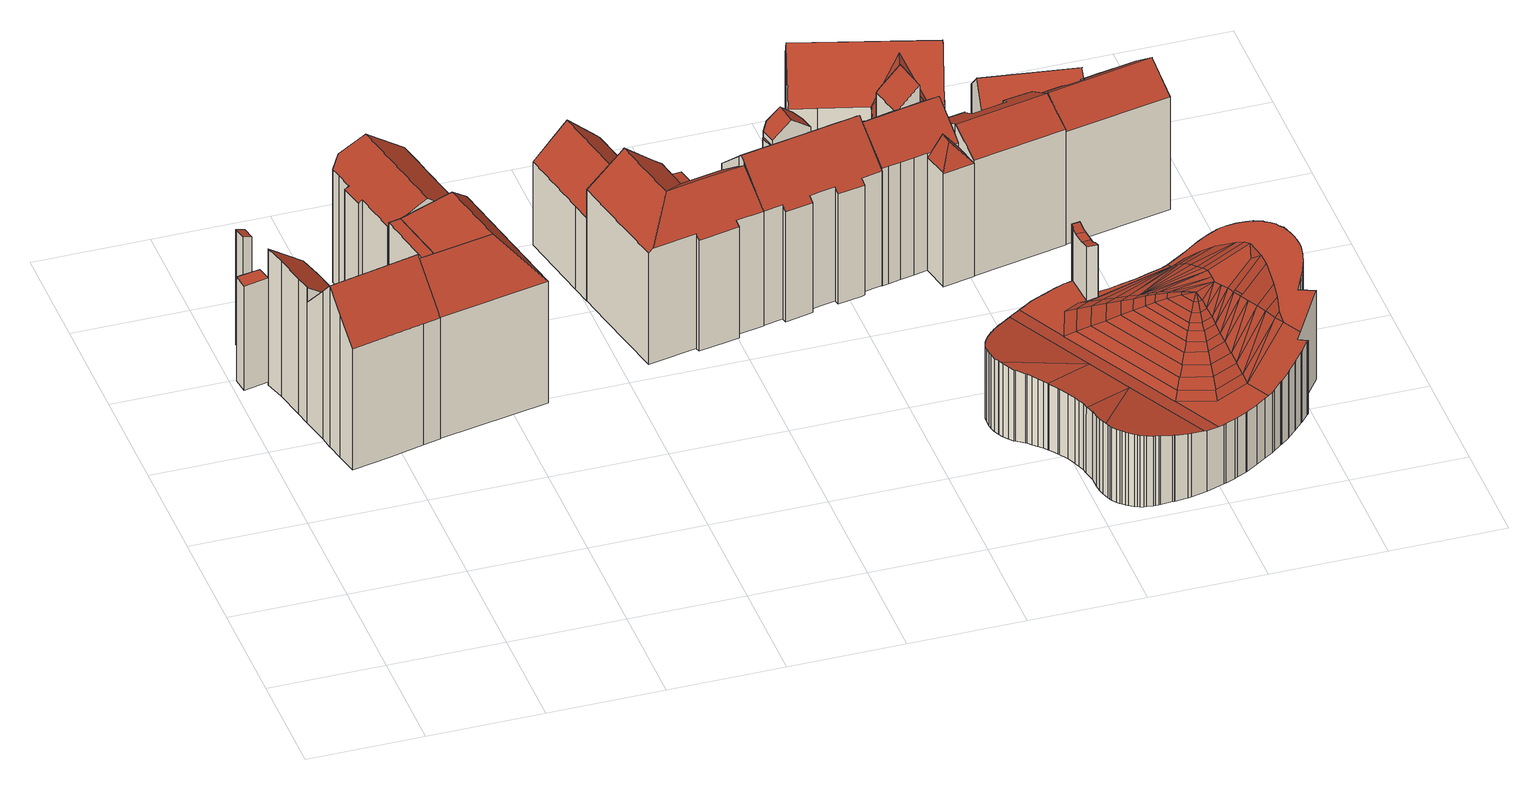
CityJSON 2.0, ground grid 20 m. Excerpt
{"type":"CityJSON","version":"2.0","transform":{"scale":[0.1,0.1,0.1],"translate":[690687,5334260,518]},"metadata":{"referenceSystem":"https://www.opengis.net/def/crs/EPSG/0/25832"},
"CityObjects":{
"building1":{"type":"Building","attributes":{"Gemeindeschluessel":"09162000","HoeheDach":"539.560","HoeheGrund":"519.330","Methode":"2000","NiedrigsteTraufeDesGebaeudes":"539.560","Geometrietyp2DReferenz":"3000","function":"31001_2000","roofType":"1000","measuredHeight":20.23},"geometry":[{"type":"MultiSurface","lod":"2","boundaries":[[[0,1,2,3,4,5]],[[6,7,8,9,10,11]],[[5,7,6,0]],[[0,6,11,1]],[[3,9,8,4]],[[4,8,7,5]],[[11,10,9,3,2,1]]],"semantics":{"surfaces":[{"type":"GroundSurface"},{"type":"RoofSurface"},{"type":"WallSurface"}],"values":[0,1,2,2,2,2,2]}}]},
"building2":{"type":"Building","attributes":{"Gemeindeschluessel":"09162000","HoeheDach":"542.573","HoeheGrund":"520.090","Methode":"1000","NiedrigsteTraufeDesGebaeudes":"541.998","Geometrietyp2DReferenz":"3000","function":"31001_2000","roofType":"2100","measuredHeight":22.48},"geometry":[{"type":"MultiSurface","lod":"2","boundaries":[[[12,13,14,15]],[[16,17,18,19]],[[19,18,13,12]],[[18,17,14,13]],[[15,14,17,16]],[[12,15,16,19]]],"semantics":{"surfaces":[{"type":"WallSurface"},{"type":"RoofSurface"},{"type":"GroundSurface"}],"values":[0,0,0,1,0,2]}}]},
"building3":{"type":"Building","attributes":{"Gemeindeschluessel":"09162000","HoeheDach":"550.188","HoeheGrund":"518.687","Methode":"1000","NiedrigsteTraufeDesGebaeudes":"540.443","Geometrietyp2DReferenz":"3000","function":"31001_9998","roofType":"3100","measuredHeight":31.5,"storeysAboveGround":7},"geometry":[{"type":"MultiSurface","lod":"2","boundaries":[[[20,21,22,23,24,25,26,27,28,29,30,31,32,33,34,35,36,37,38,39,40]],[[41,42,43,44,45,46,47,48,49]],[[22,43,42,23]],[[23,42,41,24]],[[30,50,51,31]],[[33,52,53,34]],[[50,54,55,56,57,58,53,52,59,51]],[[58,60,61,62,63,38,37,36,35]],[[29,54,50,30]],[[22,21,20,45,44,43]],[[28,55,54,29]],[[57,60,58]],[[46,40,39,38,63,47]],[[34,53,58,35]],[[57,56,64]],[[31,51,59,32]],[[32,59,52,33]],[[25,24,41,49,65,26]],[[40,46,45,20]],[[65,49,48,47,63,62,61,60,57,64]],[[27,26,65,64,56,55,28]]],"semantics":{"surfaces":[{"type":"GroundSurface"},{"type":"RoofSurface"},{"type":"WallSurface"}],"values":[0,1,2,2,2,2,1,2,2,2,2,2,2,2,2,2,2,2,2,1,2]}}]},
"building4":{"type":"Building","attributes":{"Gemeindeschluessel":"09162000","HoeheDach":"524.090","HoeheGrund":"519.250","Methode":"1000","NiedrigsteTraufeDesGebaeudes":"523.623","Geometrietyp2DReferenz":"3000","function":"31001_2000","roofType":"1000","measuredHeight":4.84},"geometry":[{"type":"MultiSurface","lod":"2","boundaries":[[[66,67,68,69,70,71]],[[72,73,74,75,66,71]],[[75,74,76,77,78,68,67,66]],[[73,79,80,77,76,74]],[[78,77,80,81,69,68]],[[79,73,72,71,70,69,81,80]]],"semantics":{"surfaces":[{"type":"WallSurface"},{"type":"RoofSurface"},{"type":"GroundSurface"}],"values":[0,0,1,0,0,2]}}]},
"building5":{"type":"Building","attributes":{"Gemeindeschluessel":"09162000","HoeheDach":"522.420","HoeheGrund":"518.835","Methode":"1000","NiedrigsteTraufeDesGebaeudes":"522.420","Geometrietyp2DReferenz":"3000","function":"51009_1610","roofType":"1000","measuredHeight":3.58},"geometry":[{"type":"MultiSurface","lod":"2","boundaries":[[[82,83,84,85]],[[86,87,88,89]],[[90,82,85,91,86,89]],[[90,92,83,82]],[[88,87,93,84,83,92]],[[89,88,92,90]],[[85,84,93,91]],[[91,93,87,86]]],"semantics":{"surfaces":[{"type":"WallSurface"},{"type":"GroundSurface"},{"type":"RoofSurface"}],"values":[0,0,1,0,2,0,0,0]}}]},
"building6":{"type":"Building","attributes":{"Gemeindeschluessel":"09162000","HoeheDach":"549.362","HoeheGrund":"518.835","Methode":"2000","NiedrigsteTraufeDesGebaeudes":"542.499","Geometrietyp2DReferenz":"3000","function":"31001_9998","roofType":"3100","measuredHeight":30.53,"storeysAboveGround":6},"geometry":[{"type":"MultiSurface","lod":"2","boundaries":[[[94,95,91,85,96,97,98,99]],[[96,85,100,101,102,101,103]],[[104,105,101,102,106]],[[105,107,108,103,101]],[[109,104,110,111]],[[106,112,113,114]],[[102,101,112,106]],[[63,115,91,95]],[[109,111,94,99]],[[96,103,108,97]],[[109,99,98,107]],[[97,108,107,98]],[[104,109,107,105]],[[113,112,101,100]],[[104,106,114,115,63,110]],[[85,91,115,114,113,100]],[[95,94,111,110,63]]],"semantics":{"surfaces":[{"type":"GroundSurface"},{"type":"WallSurface"},{"type":"RoofSurface"}],"values":[0,1,2,2,2,1,1,1,1,1,1,1,2,2,2,1,1]}}]},
"building7":{"type":"Building","attributes":{"Gemeindeschluessel":"09162000","HoeheDach":"544.680","HoeheGrund":"519.726","Methode":"2000","NiedrigsteTraufeDesGebaeudes":"539.447","Geometrietyp2DReferenz":"3000","function":"31001_9998","roofType":"3100","measuredHeight":24.95,"storeysAboveGround":6},"geometry":[{"type":"MultiSurface","lod":"2","boundaries":[[[116,117,118,119,120]],[[121,122,123,124,125,126,127,128,129,130,118,117,131,132]],[[133,127,126,134]],[[135,136,130,129,137]],[[138,139,140,141]],[[142,123,122,143]],[[143,122,121,144]],[[145,131,117,116]],[[146,124,123,142]],[[147,148,139,138]],[[116,120,149,150,147,138,141,135,137,151,133,134,152,146,142,143,144,153,145]],[[134,126,125,152]],[[144,121,132,153]],[[130,136,140,139,148,154,155,119,118]],[[150,154,148,147]],[[120,119,155,149]],[[151,128,127,133]],[[149,155,154,150]],[[152,125,124,146]],[[141,140,136,135]],[[153,132,131,145]],[[137,129,128,151]]],"semantics":{"surfaces":[{"type":"WallSurface"},{"type":"RoofSurface"},{"type":"GroundSurface"}],"values":[0,1,0,0,0,0,0,0,0,0,2,0,0,1,0,0,0,0,0,0,0,0]}}]},
"building8":{"type":"Building","attributes":{"Gemeindeschluessel":"09162000","HoeheDach":"541.972","HoeheGrund":"519.810","Methode":"1000","NiedrigsteTraufeDesGebaeudes":"536.094","Geometrietyp2DReferenz":"3000","function":"31001_9998","roofType":"3100","measuredHeight":22.16,"storeysAboveGround":5},"geometry":[{"type":"MultiSurface","lod":"2","boundaries":[[[156,157,158,159]],[[160,161,162,163]],[[159,158,164,165]],[[161,166,167,168,169,170,162]],[[171,172,157,156]],[[170,169,173,174,175,176]],[[177,178,179,160,163,176,175,174,171,156,159,165,180,181,182,183]],[[168,184,185,186,187,164,158,157,172,173,169]],[[163,162,170,176]],[[181,186,185,182]],[[178,177,183,184,168,167]],[[165,164,187,180]],[[180,187,186,181]],[[174,173,172,171]],[[182,185,184,183]],[[178,167,166,179]],[[179,166,161,160]]],"semantics":{"surfaces":[{"type":"WallSurface"},{"type":"RoofSurface"},{"type":"GroundSurface"}],"values":[0,0,0,1,0,0,2,1,0,0,0,0,0,0,0,0,0]}}]},
"building9":{"type":"Building","attributes":{"Gemeindeschluessel":"09162000","HoeheDach":"547.200","HoeheGrund":"519.890","Methode":"2000","NiedrigsteTraufeDesGebaeudes":"541.598","Geometrietyp2DReferenz":"3000","function":"31001_9998","roofType":"3100","measuredHeight":27.31,"storeysAboveGround":5},"geometry":[{"type":"MultiSurface","lod":"2","boundaries":[[[188,189,190,191]],[[192,193,189,188,194,195]],[[196,197,192,195]],[[198,199,200,201,197,196]],[[202,203,204,205]],[[206,207,208,209]],[[205,204,210,211]],[[212,213,203,202,214,215]],[[199,216,217,218,219,200]],[[220,221,222,211,210,223]],[[212,215,191,190]],[[201,200,219,224,225,193,192,197]],[[226,227,218,217]],[[218,227,228,208,207,220,223,229,224,219]],[[226,230,209,208,228,227]],[[225,224,213,212,190,189,193]],[[229,223,210,204,203,213,224]],[[221,220,207,206]],[[206,209,230,226,217,216,199,198,196,195,194,188,191,215,214,202,205,211,222,221]]],"semantics":{"surfaces":[{"type":"WallSurface"},{"type":"RoofSurface"},{"type":"GroundSurface"}],"values":[0,0,0,0,0,0,0,0,0,0,0,1,0,1,0,1,1,0,2]}}]},
"building10":{"type":"Building","attributes":{"Gemeindeschluessel":"09162000","HoeheDach":"523.170","HoeheGrund":"519.790","Methode":"1000","NiedrigsteTraufeDesGebaeudes":"523.170","Geometrietyp2DReferenz":"3000","function":"31001_2000","roofType":"1000","measuredHeight":3.38},"geometry":[{"type":"MultiSurface","lod":"2","boundaries":[[[171,231,232,233]],[[156,234,231,171]],[[235,236,237,238]],[[233,232,236,235]],[[238,237,234,156]],[[234,237,236,232,231]],[[171,233,235,238,156]]],"semantics":{"surfaces":[{"type":"WallSurface"},{"type":"RoofSurface"},{"type":"GroundSurface"}],"values":[0,0,0,0,0,1,2]}}]},
"building11":{"type":"Building","attributes":{"Gemeindeschluessel":"09162000","HoeheDach":"525.308","HoeheGrund":"519.690","Methode":"2000","NiedrigsteTraufeDesGebaeudes":"524.745","Geometrietyp2DReferenz":"3000","function":"31001_2000","roofType":"1000","measuredHeight":5.62},"geometry":[{"type":"MultiSurface","lod":"2","boundaries":[[[239,240,241,242,243,244]],[[240,245,246,241]],[[244,247,248,239]],[[241,246,249,242]],[[243,250,247,244]],[[242,249,250,243]],[[247,250,249,246,245,248]],[[239,248,245,240]]],"semantics":{"surfaces":[{"type":"GroundSurface"},{"type":"WallSurface"},{"type":"RoofSurface"}],"values":[0,1,1,1,1,1,2,1]}}]},
"building12":{"type":"Building","attributes":{"Gemeindeschluessel":"09162000","HoeheDach":"522.706","HoeheGrund":"520.090","Methode":"1000","NiedrigsteTraufeDesGebaeudes":"522.706","Geometrietyp2DReferenz":"3000","function":"31001_2000","roofType":"1000","measuredHeight":2.62},"geometry":[{"type":"MultiSurface","lod":"2","boundaries":[[[251,252,253,254,255]],[[256,251,255,257]],[[257,258,259,260,256]],[[260,252,251,256]],[[258,254,253,259]],[[259,253,252,260]],[[257,255,254,258]]],"semantics":{"surfaces":[{"type":"RoofSurface"},{"type":"WallSurface"},{"type":"GroundSurface"}],"values":[0,1,2,1,1,1,1]}}]},
"building13":{"type":"Building","attributes":{"Gemeindeschluessel":"09162000","HoeheDach":"548.716","HoeheGrund":"520.000","Methode":"1000","NiedrigsteTraufeDesGebaeudes":"541.447","Geometrietyp2DReferenz":"3000","function":"31001_1000","roofType":"3100","measuredHeight":28.72,"storeysAboveGround":5},"geometry":[{"type":"MultiSurface","lod":"2","boundaries":[[[261,262,263,264]],[[265,266,267,268,269,270,271]],[[272,273,274,275]],[[276,277,278,279]],[[280,281,266,265,282,283]],[[284,285,286,287]],[[288,289,271,270]],[[290,291,292,293]],[[294,295,296,297]],[[298,299,300,301]],[[290,302,275,274,303,291]],[[301,300,304,305]],[[306,307,220,308]],[[309,310,311,312,313,314]],[[264,263,273,272]],[[315,316,317,318,295,294]],[[262,261,319,305,304,320]],[[297,296,285,284]],[[283,282,321,322,323]],[[312,280,324,313]],[[313,324,323,322,325,326,314]],[[327,328,299,298]],[[329,330,293,292,331,332]],[[279,278,307,306]],[[333,328,327,334,268,267]],[[282,265,271,289,321]],[[272,275,302,290,293,330,329,276,279,306,308,316,315,294,297,284,287,310,309,314,326,325,335,288,270,269,268,334,327,298,301,305,319,261,264]],[[308,220,317,316]],[[329,332,277,276]],[[280,283,323,324]],[[317,220,307,278,277,332,331,292,291,303,274,273,263,262,320,336,337,318]],[[295,318,337,336,320,304,300,299,328,333,267,266,281,280,312,311,286,285,296]],[[322,321,289,288,335,325]],[[287,286,311,310]]],"semantics":{"surfaces":[{"type":"WallSurface"},{"type":"RoofSurface"},{"type":"GroundSurface"}],"values":[0,0,0,0,0,0,0,0,0,0,0,0,0,0,0,0,0,0,1,1,0,0,0,0,0,1,2,0,0,0,1,1,0,0]}}]},
"building14":{"type":"Building","attributes":{"Gemeindeschluessel":"09162000","HoeheDach":"522.665","HoeheGrund":"520.030","Methode":"1000","NiedrigsteTraufeDesGebaeudes":"522.665","Geometrietyp2DReferenz":"3000","function":"31001_2000","roofType":"1000","measuredHeight":2.63},"geometry":[{"type":"MultiSurface","lod":"2","boundaries":[[[338,339,252,340]],[[341,342,339,338]],[[343,254,344,345]],[[346,253,254,343]],[[340,252,253,346]],[[347,342,341,348,349,350]],[[344,350,349,345]],[[254,253,252,339,342,347,350,344]],[[340,346,343,345,349,348,341,338]]],"semantics":{"surfaces":[{"type":"WallSurface"},{"type":"RoofSurface"},{"type":"GroundSurface"}],"values":[0,0,0,0,0,0,0,1,2]}}]},
"building15":{"type":"Building","attributes":{"Gemeindeschluessel":"09162000","HoeheDach":"521.940","HoeheGrund":"520.060","Methode":"2000","NiedrigsteTraufeDesGebaeudes":"521.940","Geometrietyp2DReferenz":"3000","function":"31001_2000","roofType":"1000","measuredHeight":1.88},"geometry":[{"type":"MultiSurface","lod":"2","boundaries":[[[351,352,353,354,355]],[[356,352,351,357]],[[358,354,353,359]],[[357,351,355,360]],[[360,355,354,358]],[[359,353,352,356]],[[360,358,359,356,357]]],"semantics":{"surfaces":[{"type":"RoofSurface"},{"type":"WallSurface"},{"type":"GroundSurface"}],"values":[0,1,1,1,1,1,2]}}]},
"building16":{"type":"Building","attributes":{"Gemeindeschluessel":"09162000","HoeheDach":"547.912","HoeheGrund":"519.890","Methode":"1000","NiedrigsteTraufeDesGebaeudes":"541.951","Geometrietyp2DReferenz":"3000","function":"31001_1000","roofType":"3100","measuredHeight":28.02,"storeysAboveGround":5},"geometry":[{"type":"MultiSurface","lod":"2","boundaries":[[[361,362,363,364,365]],[[364,366,365]],[[367,368,369]],[[370,371,372,373]],[[374,375,376,377,378,379]],[[380,381,382,383]],[[384,385,386,387,388,389,390]],[[387,386,391,392]],[[393,394,390,389]],[[395,396,397,398,399,400]],[[374,379,401,402]],[[403,404,405,376,375,374,402,380,383,406,407,408,409,410,400,399,398,411,412,370,373,393,389,388,387,392,413,414,415,416]],[[402,401,381,380]],[[373,372,394,393]],[[362,417,367,369,363]],[[416,417,418,403]],[[398,397,419,411]],[[371,420,421,384,390,394,372]],[[382,381,401,379,378,377,366,364,422,369,368,423,424,425,426]],[[408,427,428,409]],[[407,429,427,408]],[[368,367,417,416,415,414,423]],[[420,430,421]],[[423,414,413,392,391,424]],[[385,384,421]],[[419,430,420,371,370,412,411]],[[363,369,422,364]],[[406,383,382,426,429,407]],[[418,417,362,361]],[[410,431,395,400]],[[427,429,426,425,424,391,386,385,421,430,419,397,396,395,431,428]],[[409,428,431,410]],[[405,404,403,418,361,365,366,377,376]]],"semantics":{"surfaces":[{"type":"RoofSurface"},{"type":"WallSurface"},{"type":"GroundSurface"}],"values":[0,1,1,1,1,1,1,1,1,1,1,2,1,1,0,1,1,0,0,1,1,1,1,1,1,1,1,1,0,1,0,1,1]}}]},
"building17":{"type":"Building","attributes":{"Gemeindeschluessel":"09162000","HoeheDach":"542.320","HoeheGrund":"519.650","Methode":"2000","NiedrigsteTraufeDesGebaeudes":"534.828","Geometrietyp2DReferenz":"3000","function":"31001_9998","roofType":"3100","measuredHeight":22.67,"storeysAboveGround":5},"geometry":[{"type":"MultiSurface","lod":"2","boundaries":[[[432,433,434,435,436]],[[437,438,439,440]],[[441,442,443,444]],[[445,446,447,448]],[[436,435,449]],[[450,451,452,453]],[[433,454,455,456,457,434]],[[458,459,460,461,447,446,443,442,462,463,464,465]],[[448,447,461,466]],[[467,468,469,459,458]],[[453,452,470,471]],[[472,473,455,454]],[[474,449,435,434,457,469,468,439,438,475,476]],[[477,476,475,478]],[[444,443,446,445]],[[479,432,436,449,474]],[[460,459,469]],[[480,481,482,483]],[[484,464,463,485]],[[478,475,438,437]],[[450,485,463,462,451]],[[486,487,442,441]],[[480,483,472,454,433,432,479,477,478,437,440,488,489,484,485,450,453,471,490,486,441,444,445,448,466]],[[489,465,464,484]],[[471,470,491,490]],[[490,491,487,486]],[[456,455,473,482,481,492,457]],[[480,466,461,460,492,481]],[[479,474,476,477]],[[488,440,439,468,467]],[[489,488,467,458,465]],[[442,487,491,470,452,451,462]],[[492,460,469,457]],[[483,482,473,472]]],"semantics":{"surfaces":[{"type":"WallSurface"},{"type":"RoofSurface"},{"type":"GroundSurface"}],"values":[0,0,0,0,1,0,0,1,0,1,0,0,1,0,0,0,1,0,0,0,0,0,2,0,0,0,1,0,0,0,0,1,1,0]}}]},
"building18":{"type":"Building","attributes":{"name":"St. Matthäus","Gemeindeschluessel":"09162000","HoeheDach":"542.590","HoeheGrund":"520.360","Methode":"2000","NiedrigsteTraufeDesGebaeudes":"532.000","Geometrietyp2DReferenz":"3000","function":"31001_3041","roofType":"2100","measuredHeight":22.23,"storeysAboveGround":1},"geometry":[{"type":"MultiSurface","lod":"2","boundaries":[[[493,494,495]],[[496,497,498,499]],[[500,501,502,503,504]],[[505,506,507,508]],[[509,510,511]],[[512,513,514,515]],[[516,517,518,519]],[[520,521,522,523]],[[524,525,526,527]],[[528,529,513,512]],[[530,531,532,533]],[[534,535,536,537]],[[538,539,540,541]],[[542,543,544,545]],[[546,547,548,549]],[[550,551,552,553]],[[554,555,556,557]],[[558,559,560,561]],[[562,563,564,565]],[[566,567,568,569]],[[570,571,572,573]],[[574,575,576,577]],[[578,579,580,581]],[[582,583,584]],[[585,586,587,588]],[[589,590,591,592]],[[593,594,595,596,597]],[[598,599,600,601]],[[602,603,604]],[[530,605,606,607,531]],[[608,592,591,609,494,610]],[[611,612,515,613]],[[614,615,606,605]],[[616,617,618,619]],[[620,621,622,623]],[[624,625,626,627,628,558,561,629,630,631]],[[620,632,627,626,621]],[[633,634,635,636]],[[637,638,639,640]],[[641,642,643]],[[644,645,646,647]],[[648,649,503,502,650,651,652,653,654]],[[533,532,547,546]],[[655,656,534,657]],[[658,569,659,612]],[[660,661,662,663]],[[609,591,590,664]],[[665,666,645,644]],[[535,603,536]],[[583,667,608,610]],[[568,644,647,668]],[[669,670,671,672]],[[673,674,675,676]],[[619,618,677,678]],[[622,621,626,625,679,680,522,521,507,506,681,682,683,684,685,671,670,686,687,556,555,688,689,690,691]],[[692,693,575,574]],[[494,609,495]],[[543,694,695,572,571,629,561,696,697,698,699,700,701,702,544]],[[703,704,705,529]],[[706,518,517,707,679,625,596,595]],[[672,671,685,708]],[[709,710,711]],[[712,577,576,713,714]],[[603,649,648]],[[715,683,682,716]],[[581,580,615,614]],[[717,604,718,656]],[[705,719,720]],[[721,676,675,722,654,653]],[[643,723,724]],[[610,494,493]],[[602,725,726,603]],[[727,728,729,730]],[[731,687,686,732]],[[733,734,735,736]],[[737,738,739,740]],[[632,741,742,628,627]],[[743,690,689,744]],[[656,718,535,534]],[[560,537,696,561]],[[745,664,566]],[[746,747,700,699,748,749]],[[750,751,664,590,589]],[[557,556,687,731]],[[752,753,680,679,707]],[[523,522,680,753]],[[604,603,718]],[[754,755,634,633]],[[756,757,611,758]],[[759,760,761,762]],[[763,764,765,766]],[[567,665,644,568]],[[609,664,745]],[[767,768,769,770]],[[762,761,771,772]],[[732,686,670,669]],[[772,771,693,692]],[[654,722,773,648]],[[725,602,723,774]],[[775,776,764,763]],[[777,778,779,780]],[[781,782,642,641]],[[716,682,681,783]],[[642,774,723,643]],[[666,710,709]],[[784,785,786,787]],[[514,724,604,717]],[[788,789,790,791]],[[792,793,639,638,714,713,511,794,558,628,742,795,796]],[[791,790,579,578]],[[757,658,612,611]],[[603,726,649]],[[510,509,797]],[[798,799,800,801]],[[802,787,786,631,630]],[[803,719,705]],[[589,804,750]],[[543,542,805,806,694]],[[645,709,646]],[[807,808,525,524]],[[709,711,809]],[[810,809,703,811]],[[647,646,810,811]],[[744,689,688,812]],[[745,566,569,658]],[[813,691,690,743]],[[766,765,539,538]],[[612,659,512,515]],[[553,552,785,784]],[[814,758,655,657]],[[622,691,813,815,623]],[[816,817,818,819]],[[659,668,528,512]],[[820,756,758,814]],[[821,701,700,747]],[[822,823,497,496]],[[666,709,645]],[[824,825,789,788]],[[819,818,760,759]],[[565,564,826,827]],[[758,611,613,655]],[[828,829,830,831]],[[510,583,582]],[[500,504,832,833]],[[536,603,648,698]],[[710,803,704]],[[827,826,728,727]],[[834,792,796,835]],[[613,717,656,655]],[[570,802,630,629,571]],[[549,548,836,837]],[[838,652,651,839]],[[545,544,702,840]],[[736,735,635,634,755,749,748]],[[508,507,521,520]],[[583,510,797,667]],[[567,841,665]],[[648,773,842,698]],[[730,729,843,844]],[[845,846,617,616]],[[663,662,829,828]],[[711,710,704]],[[765,764,776,847,848,849,624,631,786,785,552,551,677,618,617,846,830,829,662,661,540,539]],[[850,851,852,853]],[[527,526,854,855]],[[856,820,814,559]],[[593,597,586,585]],[[513,720,724,514]],[[831,830,846,845]],[[587,586,597,596,625,624,857,600,599,858,859,860,861]],[[712,714,638,637]],[[862,650,502,501]],[[499,498,563,562]],[[863,864,865,866]],[[706,867,519,518]],[[868,869,798,801]],[[746,749,755,754]],[[870,859,858,871]],[[872,848,847,873]],[[642,782,804,589,592,608,667,797,509,607,606,615,580,579,790,789,825,874,739,738,769,768,799,798,869,843,729,728,826,564,563,498,497,823,854,526,525,808,832,504,503,649,726,725,774]],[[853,852,778,777]],[[559,814,657,560]],[[530,533,546,549,837,875,816,819,759,762,772,692,574,577,712,637,640,876,834,835,877,741,632,620,623,815,813,743,744,812,554,557,731,732,669,672,708,878,715,716,783,505,508,520,523,753,752,516,519,867,594,593,585,588,879,880,881,870,871,598,601,882,850,853,777,780,883,884,863,866,872,873,775,763,766,538,541,660,663,828,831,845,616,619,678,550,553,784,787,802,570,573,885,806,805,542,545,840,821,747,746,754,633,636,673,676,721,838,839,862,501,500,833,807,524,527,855,822,496,499,562,565,827,727,730,844,868,801,800,767,770,737,740,886,824,788,791,578,581,614,605]],[[882,887,851,850]],[[673,636,635,735,734,674]],[[837,836,888,875]],[[587,861,880,879,588]],[[664,751,566]],[[584,493,756,820]],[[884,889,864,863]],[[835,796,795,877]],[[750,804,719,803,710,841,751]],[[566,751,567]],[[886,874,825,824]],[[515,514,717,613]],[[536,698,697]],[[849,848,872,866,865]],[[704,803,705]],[[890,779,778,852,851,887,857,624,849,865,864,889]],[[541,540,661,660]],[[641,643,724]],[[573,572,695,885]],[[698,842,733,736,748,699]],[[881,860,859,870]],[[511,582,856,794]],[[668,647,811,528]],[[493,495,757,756]],[[842,773,722,675,674,734,733]],[[880,861,860,881]],[[751,841,567]],[[883,890,889,884]],[[781,641,724]],[[511,510,582]],[[719,781,724]],[[885,695,694,806]],[[794,856,559,558]],[[867,706,595,594]],[[583,610,584]],[[783,681,506,505]],[[841,710,665]],[[584,610,493]],[[877,795,742,741]],[[844,843,869,868]],[[878,684,683,715]],[[833,832,808,807]],[[657,534,537,560]],[[740,739,874,886]],[[721,653,652,838]],[[855,854,823,822]],[[809,711,704,703]],[[873,847,776,775]],[[752,707,517,516]],[[723,602,724]],[[792,834,876,793]],[[529,705,720,513]],[[812,688,555,554]],[[537,536,697,696]],[[665,710,666]],[[770,769,738,737]],[[640,639,793,876]],[[708,685,684,878]],[[701,821,840,702]],[[719,804,782,781]],[[718,603,535]],[[890,883,780,779]],[[495,609,745]],[[678,677,551,550]],[[800,799,768,767]],[[495,745,658,757]],[[713,576,575,693,771,761,760,818,817,888,836,548,547,532,531,607,509,511]],[[720,719,724]],[[839,651,650,862]],[[875,888,817,816]],[[882,601,600,857,887]],[[569,568,668,659]],[[811,703,529,528]],[[724,602,604]],[[709,809,810]],[[871,858,599,598]],[[582,584,820,856]],[[646,709,810]]],"semantics":{"surfaces":[{"type":"RoofSurface"},{"type":"WallSurface"},{"type":"GroundSurface"}],"values":[0,1,1,1,0,0,1,1,1,0,1,0,1,1,1,1,1,0,1,0,1,1,1,0,1,0,1,1,0,1,0,0,1,1,1,0,1,1,1,0,0,0,1,0,0,1,0,0,0,0,0,1,1,1,0,1,0,0,0,0,1,0,1,0,1,1,0,0,1,0,0,0,1,1,0,1,1,1,0,0,0,1,0,1,1,1,0,1,0,1,1,0,0,1,1,1,1,1,0,1,1,0,1,0,0,1,0,1,0,1,0,0,0,1,1,0,0,1,0,1,0,0,0,1,0,1,1,0,1,0,1,1,0,0,1,1,0,1,1,1,0,1,0,1,0,0,1,1,0,1,1,1,1,0,1,0,0,1,1,1,1,0,0,1,1,0,1,0,1,0,1,1,1,1,1,1,1,1,1,0,1,0,2,1,1,1,1,0,0,1,1,0,0,1,0,0,1,0,0,1,0,1,1,1,0,0,0,0,1,0,1,0,0,0,1,0,1,0,1,0,0,1,1,1,1,0,1,1,1,0,1,1,0,1,0,1,0,0,1,1,1,1,0,0,1,0,1,1,0,0,0,1,1,1,0,0,0,0,1,0,0]}}]},
"building19":{"type":"Building","attributes":{"Gemeindeschluessel":"09162000","HoeheDach":"545.929","HoeheGrund":"520.010","Methode":"1000","NiedrigsteTraufeDesGebaeudes":"542.292","Geometrietyp2DReferenz":"3000","function":"31001_1000","roofType":"3100","measuredHeight":25.92,"storeysAboveGround":6},"geometry":[{"type":"MultiSurface","lod":"2","boundaries":[[[891,892,893,894,895,896]],[[897,898,899,900]],[[901,902,900,899,903,904]],[[893,905,906,907,894]],[[892,891,896,908,909,897,900,902,901,910,911,912,913,914,915,916]],[[906,915,914,913,917,907]],[[909,908,918,919,898,897]],[[919,918,895,894,907,917,920,921,922,904,903,899,898]],[[896,895,918,908]],[[910,922,921,911]],[[915,906,905,916]],[[901,904,922,910]],[[912,920,917,913]],[[916,905,893,892]],[[911,921,920,912]]],"semantics":{"surfaces":[{"type":"WallSurface"},{"type":"RoofSurface"},{"type":"GroundSurface"}],"values":[0,0,0,1,2,0,0,1,0,0,0,0,0,0,0]}}]},
"building20":{"type":"Building","attributes":{"Gemeindeschluessel":"09162000","HoeheDach":"523.730","HoeheGrund":"519.820","Methode":"2000","NiedrigsteTraufeDesGebaeudes":"523.730","Geometrietyp2DReferenz":"3000","function":"31001_2000","roofType":"1000","measuredHeight":3.91,"storeysAboveGround":1},"geometry":[{"type":"MultiSurface","lod":"2","boundaries":[[[923,924,925,926]],[[927,928,924,923]],[[929,930,925,924,928,931,932,933,934,935]],[[936,937,926,925,930,929]],[[938,931,928,927]],[[935,934,933,939,940,941]],[[937,936,941,940,939,942,938,927,923,926]],[[939,933,932,942]],[[942,932,931,938]],[[936,929,935,941]]],"semantics":{"surfaces":[{"type":"WallSurface"},{"type":"RoofSurface"},{"type":"GroundSurface"}],"values":[0,0,1,0,0,0,2,0,0,0]}}]},
"building21":{"type":"Building","attributes":{"Gemeindeschluessel":"09162000","HoeheDach":"529.508","HoeheGrund":"519.970","Methode":"2000","NiedrigsteTraufeDesGebaeudes":"525.980","Geometrietyp2DReferenz":"3000","function":"31001_2000","roofType":"2100","measuredHeight":9.54},"geometry":[{"type":"MultiSurface","lod":"2","boundaries":[[[943,944,945,946]],[[947,948,949,912]],[[912,950,951,952,953,954,955,943,946,956,957,958,959,947]],[[960,961,962,963]],[[953,964,965,954]],[[961,960,944,943,955,954,965]],[[952,951,950,912,949,966,963,962,967,964,953]],[[967,962,961,965,964]],[[968,969,957,956,946,945]],[[957,969,970,958]],[[949,948,971,970,969,968,966]],[[971,948,947,959,958,970]],[[966,968,945,944,960,963]]],"semantics":{"surfaces":[{"type":"WallSurface"},{"type":"GroundSurface"},{"type":"RoofSurface"}],"values":[0,0,1,0,0,0,0,2,0,0,2,0,2]}}]},
"building22":{"type":"Building","attributes":{"Gemeindeschluessel":"09162000","HoeheDach":"520.660","HoeheGrund":"520.040","Methode":"2000","NiedrigsteTraufeDesGebaeudes":"520.660","Geometrietyp2DReferenz":"3000","function":"31001_2000","roofType":"1000","measuredHeight":0.62},"geometry":[{"type":"MultiSurface","lod":"2","boundaries":[[[972,973,974,947]],[[958,975,976,972,947]],[[947,974,977,958]],[[976,978,973,972]],[[958,977,979,975]],[[975,979,978,976]],[[974,973,978,979,977]]],"semantics":{"surfaces":[{"type":"WallSurface"},{"type":"GroundSurface"},{"type":"RoofSurface"}],"values":[0,1,0,0,0,0,2]}}]},
"building23":{"type":"Building","attributes":{"Gemeindeschluessel":"09162000","HoeheDach":"546.284","HoeheGrund":"520.090","Methode":"2000","NiedrigsteTraufeDesGebaeudes":"542.065","Geometrietyp2DReferenz":"3000","function":"31001_9998","roofType":"3100","measuredHeight":26.19,"storeysAboveGround":7},"geometry":[{"type":"MultiSurface","lod":"2","boundaries":[[[980,981,982,983]],[[984,985,986,987,988,989]],[[990,991,992,993]],[[917,988,987,994,995,996,992,991,997,982,981,998]],[[985,984,989,999,1000,980,983,1001,990,993,1002,1003,1004,1005,1006]],[[993,992,996,1002]],[[989,988,917,999]],[[986,1007,1008,994,987]],[[1006,1007,986,985]],[[1000,998,981,980]],[[1001,997,991,990]],[[1005,1008,1007,1006]],[[1008,1005,1004,1003,995,994]],[[983,982,997,1001]],[[1002,996,995,1003]],[[999,917,998,1000]]],"semantics":{"surfaces":[{"type":"WallSurface"},{"type":"RoofSurface"},{"type":"GroundSurface"}],"values":[0,0,0,1,2,0,0,1,0,0,0,0,0,0,0,0]}}]},
"building24":{"type":"Building","attributes":{"Gemeindeschluessel":"09162000","HoeheDach":"534.953","HoeheGrund":"519.870","Methode":"1000","NiedrigsteTraufeDesGebaeudes":"530.208","Geometrietyp2DReferenz":"3000","function":"31001_9998","roofType":"3100","measuredHeight":15.08,"storeysAboveGround":3},"geometry":[{"type":"MultiSurface","lod":"2","boundaries":[[[1009,1010,1011,1012]],[[1013,1014,1015,1016,1017,1018]],[[1019,1020,1021,1022]],[[1010,1023,1021,1020,1024,1013,1018,1011]],[[1022,1021,1023,1025]],[[1011,1018,1017,1016,1026,1027,1012]],[[1028,1024,1020,1019]],[[1029,1028,1019,1022,1025,1009,1012,1027,1026,1030,1031]],[[1024,1028,1029,1031,1014,1013]],[[1030,1015,1014,1031]],[[1025,1023,1010,1009]],[[1026,1016,1015,1030]]],"semantics":{"surfaces":[{"type":"WallSurface"},{"type":"RoofSurface"},{"type":"GroundSurface"}],"values":[0,1,0,1,0,0,0,2,0,0,0,0]}}]},
"building25":{"type":"Building","attributes":{"Gemeindeschluessel":"09162000","HoeheDach":"526.070","HoeheGrund":"520.180","Methode":"1000","NiedrigsteTraufeDesGebaeudes":"526.070","Geometrietyp2DReferenz":"3000","function":"31001_2000","roofType":"1000","measuredHeight":5.89},"geometry":[{"type":"MultiSurface","lod":"2","boundaries":[[[1032,1033,1034,1035]],[[1035,1036,1037,1032]],[[1038,1039,1040,1041]],[[1036,1035,1034,1040,1039]],[[1033,1041,1040,1034]],[[1037,1038,1041,1033,1032]],[[1036,1039,1038,1037]]],"semantics":{"surfaces":[{"type":"WallSurface"},{"type":"GroundSurface"},{"type":"RoofSurface"}],"values":[0,0,0,1,0,2,0]}}]}
},
"vertices":[
[13,762,13],[9,790,13],[16,792,13],[45,797,13],[50,798,13],[56,772,13],[13,762,216],[56,772,216],[50,798,216],[45,797,216],[16,792,216],[9,790,216],
[35,873,21],[35,873,246],[51,876,240],[51,876,21],[55,854,21],[55,854,240],[40,850,246],[40,850,21],
[239,543,7],[180,529,7],[112,514,7],[104,552,7],[97,583,7],[97,584,7],[93,607,7],[83,655,7],[82,657,7],[77,685,7],[66,737,7],[56,772,7],[61,773,7],[118,784,7],[130,748,7],[146,670,7],[150,671,7],[208,682,7],[241,689,7],[255,621,7],[269,550,7],[97,583,321],[104,552,286],[112,514,244],[180,529,244],[239,543,244],[269,550,244],[255,621,322],[165,600,322],[97,584,322],[66,737,271],[56,772,273],[118,784,227],[130,748,224],[77,685,271],[82,657,272],[83,655,272],[120,664,244],[146,670,225],[61,773,269],[146,670,244],[150,671,244],[208,682,246],[241,689,247],[83,655,244],[93,607,297],
[118,784,61],[118,785,61],[217,807,61],[217,807,12],[118,785,12],[118,784,12],[119,780,12],[130,748,12],[130,748,57],[119,780,60],[190,760,56],[225,767,56],[225,768,56],[190,760,12],[225,767,12],[225,768,12],
[269,820,8],[269,820,44],[270,815,44],[270,815,8],[242,689,8],[242,689,44],[217,808,44],[217,808,8],[216,809,8],[294,699,8],[216,809,44],[294,699,44],
[269,550,8],[241,689,8],[308,823,8],[365,835,8],[409,844,8],[461,588,8],[270,815,246],[291,820,246],[291,820,245],[308,823,246],[388,647,314],[362,773,314],[314,705,245],[409,844,246],[365,835,245],[461,588,245],[255,620,314],[269,550,245],[314,705,246],[293,701,246],[293,701,245],[294,699,247],
[296,1024,17],[296,1024,265],[300,1025,267],[307,1026,262],[307,1026,17],[238,970,237],[244,941,237],[245,939,237],[237,938,233],[246,895,233],[253,897,237],[269,820,236],[270,815,236],[308,823,253],[340,830,267],[251,1015,246],[234,990,237],[269,820,17],[253,897,17],[365,835,17],[365,835,248],[308,823,17],[409,848,17],[409,848,214],[409,844,215],[409,844,17],[245,939,17],[244,941,17],[238,970,17],[251,1015,17],[237,938,17],[383,970,17],[383,970,215],[369,1039,17],[378,998,17],[270,815,17],[246,895,17],[234,990,17],[378,998,215],[369,1039,215],
[694,959,18],[694,959,184],[703,917,185],[703,917,18],[592,851,18],[592,851,181],[565,984,181],[565,984,18],[706,918,181],[706,918,18],[599,815,181],[657,828,236],[661,828,240],[626,997,240],[621,996,235],[684,1009,18],[684,1009,184],[670,1006,198],[670,1006,18],[626,997,18],[621,996,18],[661,828,18],[657,828,18],[599,815,18],[713,885,18],[709,885,18],[711,875,18],[718,840,18],[718,840,185],[711,875,185],[709,885,185],[713,885,181],
[718,840,19],[718,840,249],[733,844,237],[733,844,19],[657,828,284],[666,830,292],[666,830,19],[657,828,19],[599,815,19],[599,815,236],[611,757,19],[639,622,19],[639,622,236],[611,757,236],[818,799,19],[818,799,236],[829,743,280],[829,743,19],[795,654,19],[795,654,243],[797,645,236],[797,645,19],[832,728,292],[832,728,19],[745,785,236],[746,785,236],[746,785,19],[745,785,19],[647,623,19],[724,639,19],[724,639,243],[647,623,243],[844,664,243],[844,664,19],[832,727,19],[832,727,292],[693,699,292],[678,771,292],[726,631,19],[726,631,236],[776,641,236],[761,713,292],[776,641,19],
[684,1009,52],[771,1027,52],[771,1027,18],[694,959,52],[772,1022,18],[772,1022,52],[782,977,52],[782,977,18],
[772,1022,17],[828,1034,17],[842,968,17],[852,919,17],[796,907,17],[782,977,17],[828,1034,67],[842,968,67],[782,977,73],[772,1022,73],[852,919,67],[796,907,73],
[852,919,47],[886,927,47],[882,948,47],[876,975,47],[842,968,47],[852,919,21],[842,968,21],[876,975,21],[882,948,21],[886,927,21],
[1042,771,20],[1042,771,300],[1055,708,244],[1055,708,20],[983,850,247],[983,850,234],[984,844,240],[984,844,20],[983,850,20],[977,876,20],[977,876,247],[1019,700,20],[1019,700,243],[1021,691,235],[1021,691,20],[928,672,20],[928,672,235],[880,662,235],[880,662,20],[915,836,234],[949,843,234],[949,843,274],[915,836,246],[823,800,20],[823,800,249],[906,817,249],[906,817,20],[964,886,20],[964,886,256],[974,682,20],[974,682,235],[972,691,243],[972,691,20],[829,743,20],[829,743,300],[818,799,249],[818,799,20],[1028,841,20],[1028,841,250],[1031,830,261],[1031,830,20],[1015,690,20],[1015,690,235],[1039,787,300],[1039,787,20],[878,671,20],[878,671,243],[844,664,20],[913,836,20],[913,835,20],[913,835,235],[913,836,234],[907,862,234],[907,862,20],[830,735,20],[832,728,20],[832,728,301],[830,735,307],[1041,778,20],[1041,778,307],[942,881,274],[918,877,255],[909,865,246],[909,865,234],[918,877,20],[909,865,20],[997,836,20],[997,836,249],[926,681,20],[945,685,20],[945,685,243],[926,681,243],[985,844,240],[985,844,20],[942,881,20],[999,770,307],[931,755,307],
[970,944,20],[970,944,47],[886,927,20],[966,965,20],[966,965,47],[876,975,20],[872,990,47],[872,990,20],[882,948,20],[959,1001,47],[959,1001,20],[957,1008,20],[957,1008,47],
[1036,980,39],[1040,992,39],[1041,997,39],[997,1009,39],[992,992,39],[1040,992,21],[1036,980,21],[997,1009,21],[1041,997,21],[992,992,21],
[1146,676,241],[1167,708,276],[1163,730,276],[1142,725,248],[1136,724,240],[1136,724,248],[1191,736,240],[1191,736,248],[1185,734,248],[1123,854,19],[1123,854,244],[1112,912,243],[1112,912,19],[1112,720,19],[1135,725,19],[1136,725,19],[1136,725,248],[1135,725,248],[1112,720,248],[1066,710,19],[1066,710,248],[1055,708,248],[1055,708,19],[1167,859,281],[1167,859,248],[1177,809,290],[1177,809,19],[1167,859,19],[1155,922,19],[1155,922,281],[1179,800,297],[1179,800,19],[1118,914,19],[1118,914,249],[1068,830,254],[1112,840,254],[1119,842,254],[1119,842,19],[1112,840,19],[1068,830,19],[1088,715,248],[1088,715,19],[1146,675,19],[1146,676,19],[1136,724,19],[1043,769,19],[1042,771,19],[1039,787,19],[1031,830,19],[1067,837,19],[1121,848,19],[1122,850,19],[1179,798,19],[1189,747,19],[1191,736,19],[1201,686,19],[1201,686,240],[1146,675,240],[1121,848,249],[1122,850,242],[1129,851,248],[1163,730,248],[1189,747,257],[1179,798,299],[1123,786,299],[1043,769,299],[1039,787,284],[1031,830,248],[1042,771,297],[1122,850,248],[1067,837,249],
[1118,914,16],[1155,922,16],[1155,922,228],[1125,916,193],[1118,914,184],[1116,946,16],[1116,946,171],[1120,960,170],[1120,960,16],[1255,1012,16],[1255,1012,243],[1254,1007,238],[1254,1007,16],[1240,960,16],[1240,960,190],[1235,941,171],[1235,941,16],[1118,915,184],[1025,1106,16],[1025,1106,217],[1038,1150,169],[1038,1150,16],[1177,809,16],[1177,809,230],[1168,858,230],[1156,919,230],[1123,973,169],[1185,1019,230],[1213,945,168],[1214,947,170],[1018,1082,243],[1017,1079,240],[997,1009,168],[1041,996,169],[1214,947,16],[1124,973,170],[1123,972,170],[1167,959,231],[1075,1139,169],[1075,1139,16],[1227,814,16],[1227,814,170],[1116,923,178],[1114,938,171],[1114,930,174],[1114,930,16],[1114,938,16],[1116,923,16],[1207,923,16],[1207,923,170],[1211,898,170],[1211,898,16],[997,1009,16],[1017,1079,16],[1266,1050,16],[1266,1050,201],[1124,973,16],[1041,996,16],[1274,1080,16],[1274,1080,169],[1207,925,168],
[1463,180,162],[1519,265,193],[1460,201,170],[1558,446,24],[1558,446,210],[1572,440,214],[1572,440,24],[1451,435,24],[1429,430,24],[1429,430,162],[1440,433,164],[1451,435,169],[1229,30,24],[1229,30,167],[1225,35,167],[1225,35,24],[1563,223,170],[1553,232,174],[1471,123,140],[1364,314,183],[1372,339,183],[1355,347,176],[1345,317,176],[1209,75,24],[1209,75,163],[1208,85,161],[1208,85,24],[1219,43,24],[1219,43,167],[1218,45,167],[1218,45,24],[1506,450,24],[1506,450,191],[1514,451,195],[1514,451,24],[1379,312,188],[1386,332,188],[1572,176,24],[1572,176,166],[1586,166,168],[1586,166,24],[1295,377,155],[1317,388,155],[1299,400,147],[1274,387,147],[1097,294,24],[1097,294,166],[1097,304,165],[1097,304,24],[1238,449,24],[1238,449,140],[1255,457,140],[1255,457,24],[1583,163,24],[1583,163,167],[1571,149,163],[1571,149,24],[1135,373,24],[1135,373,152],[1141,379,150],[1141,379,24],[1286,7,24],[1286,7,159],[1281,8,160],[1281,8,24],[1348,112,140],[1357,130,147],[1254,330,147],[1234,332,140],[1582,434,24],[1582,434,217],[1589,430,218],[1589,430,24],[1455,234,183],[1453,247,188],[1434,238,188],[1432,223,183],[1196,426,24],[1196,426,140],[1201,429,140],[1201,429,24],[1504,88,24],[1504,88,143],[1501,85,142],[1501,85,24],[1621,299,24],[1621,299,205],[1613,285,200],[1613,285,24],[1469,140,147],[1541,243,182],[1466,161,155],[1202,135,24],[1202,135,153],[1199,145,152],[1199,145,24],[1573,364,200],[1505,288,200],[1514,279,197],[1575,345,197],[1204,125,24],[1208,106,24],[1208,106,156],[1205,123,153],[1204,125,153],[1167,202,24],[1167,202,153],[1166,202,153],[1166,202,24],[1449,405,182],[1444,416,173],[1353,364,170],[1627,250,24],[1627,250,198],[1581,188,170],[1573,300,188],[1509,274,197],[1530,254,188],[1389,194,170],[1399,212,176],[1325,320,170],[1603,268,24],[1603,268,193],[1122,358,24],[1122,358,156],[1126,362,155],[1126,362,24],[1342,12,24],[1342,12,148],[1336,11,149],[1336,11,24],[1249,245,143],[1290,166,143],[1366,18,143],[1369,18,143],[1392,26,140],[1189,421,140],[1173,409,142],[1168,404,143],[1369,18,24],[1309,479,24],[1309,479,246],[1310,460,242],[1310,460,24],[1467,62,24],[1467,62,140],[1447,50,140],[1447,50,24],[1468,368,199],[1546,411,199],[1462,381,195],[1437,258,193],[1441,280,197],[1434,282,197],[1424,262,193],[1317,411,144],[1443,425,164],[1407,427,159],[1384,424,155],[1362,423,152],[1340,422,148],[1316,422,145],[1301,323,162],[1316,367,162],[1278,326,155],[1429,203,176],[1407,230,183],[1098,314,24],[1098,314,164],[1101,324,163],[1101,324,24],[1501,284,200],[1450,264,193],[1448,283,197],[1570,274,182],[1414,243,188],[1262,10,24],[1262,10,163],[1257,12,163],[1257,12,24],[1313,429,24],[1313,429,242],[1314,422,243],[1314,422,24],[1128,365,154],[1128,365,24],[1214,55,167],[1216,51,167],[1232,28,167],[1237,24,166],[1240,21,166],[1248,16,165],[1253,14,164],[1267,9,162],[1277,8,160],[1290,8,158],[1310,9,154],[1312,9,154],[1313,9,153],[1518,100,24],[1518,100,147],[1219,440,140],[1215,438,140],[1256,396,140],[1284,410,140],[1298,411,140],[1294,470,140],[1279,466,140],[1278,466,140],[1258,458,140],[1404,323,193],[1410,326,193],[1394,336,188],[1208,105,157],[1212,63,166],[1253,14,24],[1445,303,200],[1479,317,203],[1427,315,197],[1485,75,24],[1493,80,140],[1485,75,140],[1240,21,24],[1237,24,24],[1337,356,170],[1335,376,162],[1479,348,203],[1383,344,183],[1340,422,24],[1316,422,243],[1456,393,190],[1368,354,176],[1492,427,182],[1467,428,173],[1597,423,24],[1597,423,220],[1605,416,221],[1605,416,24],[1277,8,24],[1267,9,24],[1297,433,241],[1313,434,241],[1311,456,241],[1295,456,241],[1631,360,24],[1631,360,220],[1631,357,220],[1631,357,24],[1401,29,24],[1401,29,140],[1312,9,24],[1310,9,24],[1457,218,176],[1296,470,24],[1279,466,24],[1294,470,244],[1296,470,244],[1554,357,203],[1495,293,203],[1212,63,24],[1216,51,24],[1295,477,24],[1295,477,246],[1422,160,162],[1426,184,170],[1379,173,162],[1536,114,24],[1536,114,152],[1522,102,148],[1522,102,24],[1098,284,24],[1098,284,167],[1098,285,167],[1098,285,24],[1626,380,24],[1626,380,222],[1629,370,221],[1629,370,24],[1521,102,148],[1521,102,24],[1317,411,246],[1516,423,190],[1100,275,24],[1100,275,167],[1139,230,24],[1139,230,159],[1138,230,159],[1138,230,24],[1474,358,202],[1558,404,202],[1232,28,24],[1142,380,24],[1142,380,150],[1148,386,148],[1148,386,24],[1630,327,24],[1630,327,214],[1626,312,210],[1626,312,24],[1427,40,140],[1444,48,140],[1412,93,140],[1406,31,140],[1423,38,140],[1564,244,174],[1620,395,223],[1624,385,222],[1624,385,24],[1620,395,24],[1173,409,24],[1479,329,203],[1565,395,203],[1237,449,24],[1219,440,24],[1494,447,24],[1494,447,187],[1424,313,197],[1421,306,197],[1399,309,193],[1290,8,24],[1313,9,24],[1368,152,155],[1332,11,24],[1552,130,24],[1552,130,157],[1539,117,153],[1539,117,24],[1419,137,155],[1278,466,24],[1544,450,24],[1544,450,205],[1632,342,24],[1632,342,217],[1596,425,220],[1596,425,24],[1105,333,24],[1105,333,161],[1110,342,159],[1110,342,24],[1473,441,178],[1473,441,24],[1427,40,24],[1423,38,24],[1568,146,162],[1568,146,24],[1362,423,24],[1384,424,24],[1258,458,24],[1487,304,203],[1298,411,246],[1612,408,222],[1612,408,24],[1114,347,24],[1114,347,158],[1104,267,168],[1104,265,168],[1106,262,168],[1153,216,24],[1153,216,156],[1146,223,158],[1146,223,24],[1529,452,200],[1529,452,24],[1415,113,147],[1166,203,153],[1178,187,152],[1179,185,152],[1188,170,152],[1195,154,152],[1407,427,24],[1115,249,24],[1115,249,165],[1109,257,167],[1109,257,24],[1208,105,24],[1614,403,24],[1614,403,222],[1179,185,24],[1178,187,24],[1104,265,24],[1104,267,24],[1632,349,219],[1555,133,24],[1444,48,24],[1406,31,24],[1248,16,24],[1196,153,24],[1195,154,24],[1188,170,24],[1160,209,24],[1124,241,24],[1122,242,24],[1215,438,24],[1632,349,24],[1160,209,154],[1555,133,158],[1122,242,163],[1124,241,163],
[1189,744,20],[1201,686,20],[1201,686,246],[1189,744,279],[1189,747,278],[1189,747,20],[1177,809,20],[1177,809,243],[1227,814,246],[1227,814,20],[1231,791,20],[1227,813,20],[1227,813,246],[1231,791,258],[1364,720,246],[1353,775,277],[1352,778,279],[1179,800,20],[1178,803,20],[1293,803,20],[1293,821,20],[1343,826,20],[1352,779,20],[1352,778,20],[1353,775,20],[1364,720,20],[1352,779,279],[1179,800,248],[1178,803,246],[1343,826,252],[1293,821,249],[1293,803,259],
[1320,941,18],[1320,941,57],[1325,916,57],[1325,916,18],[1300,944,18],[1300,944,57],[1211,898,57],[1297,912,57],[1240,960,57],[1235,941,57],[1214,947,57],[1209,933,57],[1206,923,57],[1211,898,18],[1297,912,18],[1240,960,18],[1214,947,18],[1209,933,18],[1206,923,18],[1235,941,18],
[1347,915,20],[1347,915,81],[1364,916,82],[1364,916,20],[1396,837,20],[1396,837,80],[1343,826,115],[1335,867,20],[1326,912,20],[1325,916,20],[1320,941,20],[1341,938,20],[1347,916,20],[1371,911,20],[1384,900,20],[1387,885,20],[1389,878,20],[1347,916,80],[1347,916,87],[1326,912,97],[1326,912,80],[1320,941,97],[1341,938,87],[1335,867,115],[1325,916,97],[1371,911,87],[1384,900,80],[1387,885,80],[1389,878,80],
[1430,843,20],[1430,843,27],[1396,837,27],[1462,885,20],[1457,849,20],[1387,885,27],[1457,849,27],[1462,885,27],
[1396,837,21],[1396,837,243],[1400,819,257],[1400,819,21],[1353,774,21],[1364,720,21],[1364,720,241],[1353,774,283],[1353,775,283],[1353,775,21],[1429,843,21],[1429,843,244],[1457,849,244],[1457,849,21],[1538,813,283],[1528,862,245],[1501,856,245],[1433,825,257],[1343,826,243],[1352,779,21],[1343,826,21],[1433,825,21],[1501,856,21],[1528,862,21],[1538,813,21],[1538,812,21],[1550,758,21],[1550,758,241],[1538,812,282],
[1320,941,19],[1320,941,123],[1300,944,122],[1300,944,19],[1473,969,170],[1479,1019,123],[1313,1044,122],[1312,1037,129],[1306,994,169],[1306,994,170],[1470,946,19],[1470,946,148],[1466,919,122],[1466,919,19],[1341,938,123],[1472,968,168],[1341,938,19],[1312,1037,19],[1306,994,19],[1472,968,19],[1473,969,19],[1313,1044,19],[1479,1019,19],
[1457,849,81],[1462,885,81],[1462,885,22],[1457,849,22],[1501,856,22],[1501,856,81],[1509,906,81],[1509,906,22],[1466,915,22],[1466,915,81]
]}
